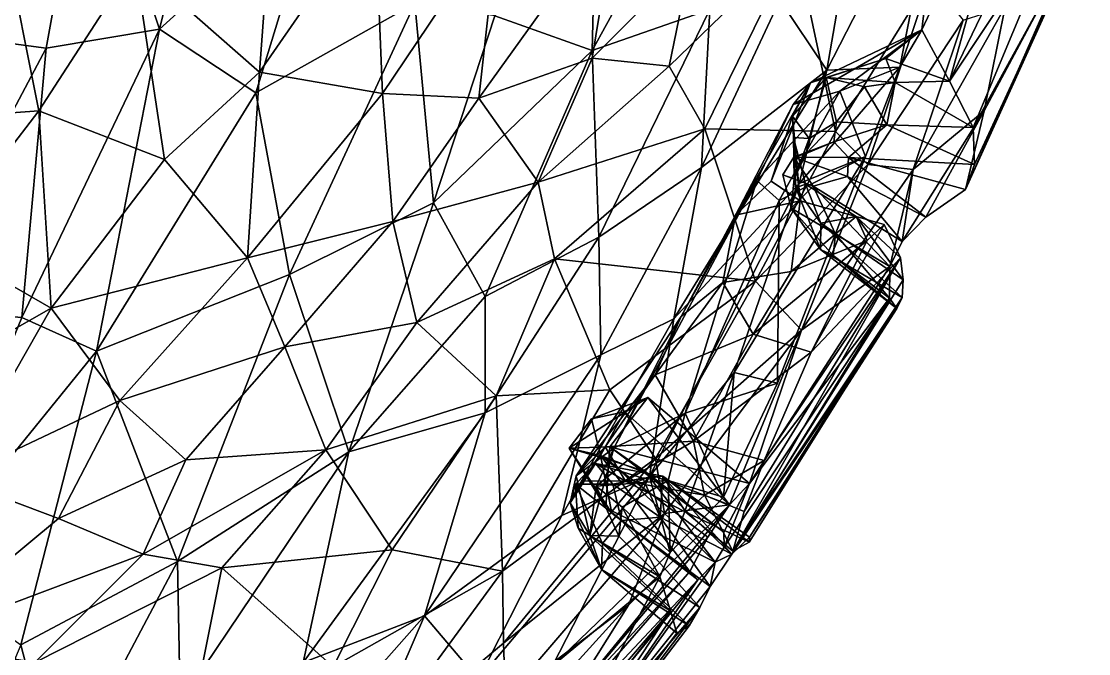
# Model space of a CAD drawing. Header units: metres. Extents: x -887 to 648, y -818 to 707.
# Drawn here: x 364.6 to 607.3, y -537.9 to -394.1 of the extents above; entities that cross this region are included whole.
import ezdxf

# ---------------------------------------------------------------- set-up
doc = ezdxf.new("R2010")
doc.units = ezdxf.units.M

msp = doc.modelspace()

# ---------------------------------------------------------------- linework, layer by layer
at = {"layer": '10k-small'}
for points in [[(396.02, -395.83, 634.23), (409.54, -341.5, 641.15), (379.78, -347.55, 659.56)], [(396.02, -395.83, 634.23), (432.45, -362.87, 616.54), (409.54, -341.5, 641.15)], [(592.78, -346.45, 326.08), (575.71, -407.7, 296.31), (606.5, -343.78, 248.35)], [(575.71, -407.7, 296.31), (602.01, -368.02, 211.01), (606.5, -343.78, 248.35)], [(569.39, -396, 356.5), (575.71, -407.7, 296.31), (592.78, -346.45, 326.08)], [(574.52, -353.05, 391.39), (569.39, -396, 356.5), (592.78, -346.45, 326.08)], [(326.22, -394.35, 678.06), (379.78, -347.55, 659.56), (339.99, -351.96, 680.11)], [(370.25, -400.19, 650.82), (379.78, -347.55, 659.56), (326.22, -394.35, 678.06)], [(370.25, -400.19, 650.82), (396.02, -395.83, 634.23), (379.78, -347.55, 659.56)], [(472.3, -392.78, 562.59), (494.41, -400.73, 529.92), (495.66, -351.17, 553.61)], [(495.66, -351.17, 553.61), (494.41, -400.73, 529.92), (520.5, -353.34, 517.48)], [(494.41, -400.73, 529.92), (521.22, -391.4, 493.17), (520.5, -353.34, 517.48)], [(553.33, -373, 437.17), (547.83, -405.17, 420.98), (574.52, -353.05, 391.39)], [(547.83, -405.17, 420.98), (564.41, -404.5, 361.03), (574.52, -353.05, 391.39)], [(574.52, -353.05, 391.39), (564.41, -404.5, 361.03), (569.39, -396, 356.5)], [(417.94, -410.29, 610.17), (432.45, -362.87, 616.54), (396.02, -395.83, 634.23)], [(417.94, -410.29, 610.17), (454.09, -389.98, 584.81), (432.45, -362.87, 616.54)], [(418.78, -405.65, -498.86), (390.43, -380.68, -547.09), (421.69, -365.2, -522.76)], [(445.03, -367.69, -491.79), (418.78, -405.65, -498.86), (421.69, -365.2, -522.76)], [(446.76, -410.48, -456.14), (418.78, -405.65, -498.86), (445.03, -367.69, -491.79)], [(473.16, -371.18, -447.96), (446.76, -410.48, -456.14), (445.03, -367.69, -491.79)], [(494.44, -402.46, -380.34), (468.67, -411.52, -419.51), (500.11, -367.72, -404.97)], [(500.11, -367.72, -404.97), (468.67, -411.52, -419.51), (473.16, -371.18, -447.96)], [(516.96, -379.85, -357.46), (494.44, -402.46, -380.34), (500.11, -367.72, -404.97)], [(575.71, -407.7, 296.31), (581.07, -418.18, 218.89), (602.01, -368.02, 211.01)], [(581.07, -418.18, 218.89), (607.34, -370.47, 102.17), (602.01, -368.02, 211.01)], [(468.67, -411.52, -419.51), (446.76, -410.48, -456.14), (473.16, -371.18, -447.96)], [(607.34, -370.47, 102.17), (579.34, -432.3, 76.73), (604.04, -376.16, 29.3)], [(581.38, -426.6, 141.19), (579.34, -432.3, 76.73), (607.34, -370.47, 102.17)], [(581.07, -418.18, 218.89), (581.38, -426.6, 141.19), (607.34, -370.47, 102.17)], [(537.13, -389.24, 462.58), (547.83, -405.17, 420.98), (553.33, -373, 437.17)], [(334.38, -416.93, -569.74), (360.89, -375.95, -575.89), (368.55, -414.39, -544.61)], [(368.55, -414.39, -544.61), (360.89, -375.95, -575.89), (390.43, -380.68, -547.09)], [(579.34, -432.3, 76.73), (583.61, -414.45, -7.29), (604.04, -376.16, 29.3)], [(604.04, -376.16, 29.3), (583.61, -414.45, -7.29), (588.34, -390.73, -97.21)], [(520.06, -418.5, -295.17), (511.96, -404.28, -338.05), (540.69, -376.39, -302.35)], [(540.69, -376.39, -302.35), (511.96, -404.28, -338.05), (516.96, -379.85, -357.46)], [(549.74, -419.11, -208.44), (520.06, -418.5, -295.17), (540.69, -376.39, -302.35)], [(571.27, -384.34, -199.22), (549.74, -419.11, -208.44), (540.69, -376.39, -302.35)], [(397.15, -425.48, -507.04), (368.55, -414.39, -544.61), (390.43, -380.68, -547.09)], [(418.78, -405.65, -498.86), (397.15, -425.48, -507.04), (390.43, -380.68, -547.09)], [(511.96, -404.28, -338.05), (494.44, -402.46, -380.34), (516.96, -379.85, -357.46)], [(557.13, -426.63, -167.44), (549.74, -419.11, -208.44), (571.27, -384.34, -199.22)], [(578.82, -393.79, -151.25), (557.13, -426.63, -167.44), (571.27, -384.34, -199.22)], [(425.59, -451.63, 582.5), (454.09, -389.98, 584.81), (417.94, -410.29, 610.17)], [(454.09, -389.98, 584.81), (425.59, -451.63, 582.5), (458.34, -435.36, 555.79)], [(454.09, -389.98, 584.81), (458.34, -435.36, 555.79), (472.3, -392.78, 562.59)], [(519.33, -427.3, 467.31), (547.83, -405.17, 420.98), (537.13, -389.24, 462.58)], [(521.22, -391.4, 493.17), (519.33, -427.3, 467.31), (537.13, -389.24, 462.58)], [(583.61, -414.45, -7.29), (567.41, -427.74, -112.11), (588.34, -390.73, -97.21)], [(588.34, -390.73, -97.21), (567.41, -427.74, -112.11), (578.82, -393.79, -151.25)], [(472.3, -392.78, 562.59), (458.34, -435.36, 555.79), (494.41, -400.73, 529.92)], [(494.41, -400.73, 529.92), (495.98, -443.14, 497.46), (521.22, -391.4, 493.17)], [(495.98, -443.14, 497.46), (519.33, -427.3, 467.31), (521.22, -391.4, 493.17)], [(338.86, -459.27, 647.8), (370.25, -400.19, 650.82), (326.22, -394.35, 678.06)], [(567.41, -427.74, -112.11), (557.13, -426.63, -167.44), (578.82, -393.79, -151.25)], [(364.74, -461.46, 629.84), (396.02, -395.83, 634.23), (370.25, -400.19, 650.82)], [(381.68, -469.12, 613.38), (396.02, -395.83, 634.23), (364.74, -461.46, 629.84)], [(381.68, -469.12, 613.38), (417.94, -410.29, 610.17), (396.02, -395.83, 634.23)], [(569.39, -396, 356.5), (550.76, -409.94, 344.24), (540.12, -413.01, 326.27)], [(569.39, -396, 356.5), (540.12, -413.01, 326.27), (544.07, -408.03, 313.81)], [(569.39, -396, 356.5), (544.07, -408.03, 313.81), (561.24, -402.55, 309.81)], [(564.41, -404.5, 361.03), (550.76, -409.94, 344.24), (569.39, -396, 356.5)], [(575.71, -407.7, 296.31), (569.39, -396, 356.5), (561.24, -402.55, 309.81)], [(364.74, -461.46, 629.84), (370.25, -400.19, 650.82), (338.86, -459.27, 647.8)], [(458.34, -435.36, 555.79), (470.12, -456.64, 526.32), (494.41, -400.73, 529.92)], [(482.14, -430.67, -369.45), (468.67, -411.52, -419.51), (494.44, -402.46, -380.34)], [(494.41, -400.73, 529.92), (470.12, -456.64, 526.32), (495.98, -443.14, 497.46)], [(511.96, -404.28, -338.05), (482.14, -430.67, -369.45), (494.44, -402.46, -380.34)], [(561.24, -402.55, 309.81), (544.07, -408.03, 313.81), (547.68, -406.85, 282.07)], [(563.32, -408, 252.21), (561.24, -402.55, 309.81), (547.68, -406.85, 282.07)], [(575.71, -407.7, 296.31), (561.24, -402.55, 309.81), (563.32, -408, 252.21)], [(520.06, -418.5, -295.17), (482.14, -430.67, -369.45), (511.96, -404.28, -338.05)], [(519.33, -427.3, 467.31), (513, -461.72, 443.44), (547.83, -405.17, 420.98)], [(513, -461.72, 443.44), (541.52, -430.98, 403.61), (547.83, -405.17, 420.98)], [(541.52, -430.98, 403.61), (556.6, -424.8, 353.69), (564.41, -404.5, 361.03)], [(547.83, -405.17, 420.98), (541.52, -430.98, 403.61), (564.41, -404.5, 361.03)], [(564.41, -404.5, 361.03), (556.6, -424.8, 353.69), (550.76, -409.94, 344.24)], [(416.02, -447.89, -460.28), (397.15, -425.48, -507.04), (418.78, -405.65, -498.86)], [(446.76, -410.48, -456.14), (416.02, -447.89, -460.28), (418.78, -405.65, -498.86)], [(540.02, -415.67, 299.26), (543.78, -420.71, 166.68), (547.68, -406.85, 282.07)], [(544.07, -408.03, 313.81), (540.02, -415.67, 299.26), (547.68, -406.85, 282.07)], [(550.02, -416.94, 153.28), (547.68, -406.85, 282.07), (543.78, -420.71, 166.68)], [(556.38, -408.99, 226.74), (547.68, -406.85, 282.07), (550.02, -416.94, 153.28)], [(563.32, -408, 252.21), (547.68, -406.85, 282.07), (556.38, -408.99, 226.74)], [(581.07, -418.18, 218.89), (575.71, -407.7, 296.31), (563.32, -408, 252.21)], [(540.12, -413.01, 326.27), (527.05, -438.15, 319.33), (544.07, -408.03, 313.81)], [(527.05, -438.15, 319.33), (535.16, -430.45, 315.07), (544.07, -408.03, 313.81)], [(550.76, -409.94, 344.24), (531.87, -430.29, 330.39), (540.12, -413.01, 326.27)], [(550.76, -409.94, 344.24), (536.99, -434.83, 337.06), (531.87, -430.29, 330.39)], [(535.16, -430.45, 315.07), (540.02, -415.67, 299.26), (544.07, -408.03, 313.81)], [(536.99, -434.83, 337.06), (550.76, -409.94, 344.24), (556.6, -424.8, 353.69)], [(561.45, -417.57, 139.79), (556.38, -408.99, 226.74), (550.02, -416.94, 153.28)], [(563.32, -408, 252.21), (556.38, -408.99, 226.74), (561.45, -417.57, 139.79)], [(581.07, -418.18, 218.89), (563.32, -408, 252.21), (561.45, -417.57, 139.79)], [(381.68, -469.12, 613.38), (425.59, -451.63, 582.5), (417.94, -410.29, 610.17)], [(449.06, -439.56, -419.4), (416.02, -447.89, -460.28), (446.76, -410.48, -456.14)], [(449.06, -439.56, -419.4), (446.76, -410.48, -456.14), (468.67, -411.52, -419.51)], [(482.14, -430.67, -369.45), (449.06, -439.56, -419.4), (468.67, -411.52, -419.51)], [(345.54, -444.46, -539.61), (334.38, -416.93, -569.74), (368.55, -414.39, -544.61)], [(371.35, -459.3, -502), (345.54, -444.46, -539.61), (368.55, -414.39, -544.61)], [(371.35, -459.3, -502), (368.55, -414.39, -544.61), (397.15, -425.48, -507.04)], [(531.87, -430.29, 330.39), (527.05, -438.15, 319.33), (540.12, -413.01, 326.27)], [(583.61, -414.45, -7.29), (564.96, -444.16, -36.8), (567.41, -427.74, -112.11)], [(583.61, -414.45, -7.29), (570.35, -438.58, -19.68), (564.96, -444.16, -36.8)], [(579.34, -432.3, 76.73), (570.35, -438.58, -19.68), (583.61, -414.45, -7.29)], [(535.16, -430.45, 315.07), (541.71, -434.87, 306.84), (540.02, -415.67, 299.26)], [(540.02, -415.67, 299.26), (540.18, -420.52, 258.5), (543.78, -420.71, 166.68)], [(541.71, -434.87, 306.84), (540.18, -420.52, 258.5), (540.02, -415.67, 299.26)], [(550.02, -416.94, 153.28), (543.12, -424.14, 92.57), (549.38, -421.47, 77.06)], [(550.02, -416.94, 153.28), (543.78, -420.71, 166.68), (543.12, -424.14, 92.57)], [(561.45, -417.57, 139.79), (550.02, -416.94, 153.28), (549.38, -421.47, 77.06)], [(520.06, -418.5, -295.17), (485.84, -448.08, -331.67), (482.14, -430.67, -369.45)], [(531.6, -453.19, -197.72), (485.84, -448.08, -331.67), (520.06, -418.5, -295.17)], [(531.6, -453.19, -197.72), (520.06, -418.5, -295.17), (549.74, -419.11, -208.44)], [(557.13, -426.63, -167.44), (531.6, -453.19, -197.72), (549.74, -419.11, -208.44)], [(561.45, -417.57, 139.79), (549.38, -421.47, 77.06), (552.69, -425.01, 8.27)], [(581.38, -426.6, 141.19), (561.45, -417.57, 139.79), (552.69, -425.01, 8.27)], [(581.38, -426.6, 141.19), (581.07, -418.18, 218.89), (561.45, -417.57, 139.79)], [(540.18, -420.52, 258.5), (540.74, -431.92, 216.78), (540.35, -429.9, 108.17)], [(541.71, -434.87, 306.84), (542.91, -431.1, 279.47), (540.18, -420.52, 258.5)], [(540.18, -420.52, 258.5), (540.35, -429.9, 108.17), (543.78, -420.71, 166.68)], [(542.91, -431.1, 279.47), (540.74, -431.92, 216.78), (540.18, -420.52, 258.5)], [(552.69, -425.01, 8.27), (549.38, -421.47, 77.06), (540.3, -424.94, 20.62)], [(549.38, -421.47, 77.06), (543.12, -424.14, 92.57), (540.3, -424.94, 20.62)], [(543.78, -420.71, 166.68), (540.35, -429.9, 108.17), (543.12, -424.14, 92.57)], [(526.71, -473.97, 378.08), (536.59, -476.38, 325.39), (556.6, -424.8, 353.69)], [(541.52, -430.98, 403.61), (526.71, -473.97, 378.08), (556.6, -424.8, 353.69)], [(536.59, -476.38, 325.39), (536.99, -434.83, 337.06), (556.6, -424.8, 353.69)], [(540.35, -429.9, 108.17), (540.3, -424.94, 20.62), (543.12, -424.14, 92.57)], [(416.02, -447.89, -460.28), (371.35, -459.3, -502), (397.15, -425.48, -507.04)], [(542.04, -464.3, -123.4), (531.6, -453.19, -197.72), (557.13, -426.63, -167.44)], [(540.3, -424.94, 20.62), (537.82, -428.98, 16.34), (544.66, -431.53, -28.02)], [(540.35, -429.9, 108.17), (537.82, -428.98, 16.34), (540.3, -424.94, 20.62)], [(552.53, -429.39, -24.47), (540.3, -424.94, 20.62), (544.66, -431.53, -28.02)], [(552.69, -425.01, 8.27), (540.3, -424.94, 20.62), (552.53, -429.39, -24.47)], [(567.41, -427.74, -112.11), (542.04, -464.3, -123.4), (557.13, -426.63, -167.44)], [(570.35, -438.58, -19.68), (552.69, -425.01, 8.27), (552.53, -429.39, -24.47)], [(579.34, -432.3, 76.73), (552.69, -425.01, 8.27), (570.35, -438.58, -19.68)], [(581.38, -426.6, 141.19), (552.69, -425.01, 8.27), (579.34, -432.3, 76.73)], [(495.98, -443.14, 497.46), (496.37, -469.92, 471.01), (519.33, -427.3, 467.31)], [(496.37, -469.92, 471.01), (513, -461.72, 443.44), (519.33, -427.3, 467.31)], [(540.35, -429.9, 108.17), (539.72, -436.59, 13.79), (537.82, -428.98, 16.34)], [(537.82, -428.98, 16.34), (539.72, -436.59, 13.79), (544.66, -431.53, -28.02)], [(562.11, -449.86, -32.63), (542.04, -464.3, -123.4), (567.41, -427.74, -112.11)], [(564.96, -444.16, -36.8), (552.53, -429.39, -24.47), (544.66, -431.53, -28.02)], [(570.35, -438.58, -19.68), (552.53, -429.39, -24.47), (564.96, -444.16, -36.8)], [(562.11, -449.86, -32.63), (567.41, -427.74, -112.11), (564.96, -444.16, -36.8)], [(482.14, -430.67, -369.45), (454.53, -462.58, -375.13), (449.06, -439.56, -419.4)], [(485.84, -448.08, -331.67), (454.53, -462.58, -375.13), (482.14, -430.67, -369.45)], [(499.39, -491.17, 298.52), (531.87, -430.29, 330.39), (515.61, -483.21, 314.24)], [(531.87, -430.29, 330.39), (499.39, -491.17, 298.52), (514.69, -461.19, 310.5)], [(513, -461.72, 443.44), (507.47, -497.59, 403.73), (541.52, -430.98, 403.61)], [(507.47, -497.59, 403.73), (526.71, -473.97, 378.08), (541.52, -430.98, 403.61)], [(531.87, -430.29, 330.39), (514.69, -461.19, 310.5), (527.05, -438.15, 319.33)], [(536.99, -434.83, 337.06), (515.61, -483.21, 314.24), (531.87, -430.29, 330.39)], [(527.05, -438.15, 319.33), (541.71, -434.87, 306.84), (535.16, -430.45, 315.07)], [(540.74, -431.92, 216.78), (539.72, -436.59, 13.79), (540.35, -429.9, 108.17)], [(539.72, -436.59, 13.79), (549.79, -442.47, -24.05), (544.66, -431.53, -28.02)], [(540.74, -431.92, 216.78), (546.33, -445.96, 123.29), (539.72, -436.59, 13.79)], [(542.91, -431.1, 279.47), (546.4, -439.94, 220.28), (540.74, -431.92, 216.78)], [(546.4, -439.94, 220.28), (546.33, -445.96, 123.29), (540.74, -431.92, 216.78)], [(554.5, -438.47, 295), (542.91, -431.1, 279.47), (541.71, -434.87, 306.84)], [(554.5, -438.47, 295), (546.4, -439.94, 220.28), (542.91, -431.1, 279.47)], [(549.79, -442.47, -24.05), (562.11, -449.86, -32.63), (544.66, -431.53, -28.02)], [(562.11, -449.86, -32.63), (564.96, -444.16, -36.8), (544.66, -431.53, -28.02)], [(425.59, -451.63, 582.5), (439.06, -491.97, 540.99), (458.34, -435.36, 555.79)], [(458.34, -435.36, 555.79), (439.06, -491.97, 540.99), (470.12, -456.64, 526.32)], [(515.61, -483.21, 314.24), (536.99, -434.83, 337.06), (536.59, -476.38, 325.39)], [(527.05, -438.15, 319.33), (524.13, -453.5, 307.81), (541.71, -434.87, 306.84)], [(524.13, -453.5, 307.81), (539.68, -450.98, 306.39), (541.71, -434.87, 306.84)], [(539.68, -450.98, 306.39), (554.5, -438.47, 295), (541.71, -434.87, 306.84)], [(546.33, -445.96, 123.29), (549.24, -447.29, 30.62), (539.72, -436.59, 13.79)], [(549.79, -442.47, -24.05), (539.72, -436.59, 13.79), (549.24, -447.29, 30.62)], [(527.05, -438.15, 319.33), (514.69, -461.19, 310.5), (524.13, -453.5, 307.81)], [(556.99, -443.93, 309.36), (554.5, -438.47, 295), (539.68, -450.98, 306.39)], [(565.16, -452.89, 195.97), (546.4, -439.94, 220.28), (554.5, -438.47, 295)], [(564.56, -447.84, 236.92), (554.5, -438.47, 295), (560.8, -440.28, 295.78)], [(560.8, -440.28, 295.78), (554.5, -438.47, 295), (556.99, -443.93, 309.36)], [(565.16, -452.89, 195.97), (554.5, -438.47, 295), (564.56, -447.84, 236.92)], [(449.06, -439.56, -419.4), (424.52, -468.13, -419.74), (416.02, -447.89, -460.28)], [(454.53, -462.58, -375.13), (424.52, -468.13, -419.74), (449.06, -439.56, -419.4)], [(544.21, -469.28, 304.45), (564.56, -447.84, 236.92), (560.8, -440.28, 295.78)], [(556.99, -443.93, 309.36), (544.21, -469.28, 304.45), (560.8, -440.28, 295.78)], [(564.91, -456.86, 144), (546.33, -445.96, 123.29), (546.4, -439.94, 220.28)], [(565.16, -452.89, 195.97), (564.91, -456.86, 144), (546.4, -439.94, 220.28)], [(470.1, -483.13, 504.92), (496.37, -469.92, 471.01), (495.98, -443.14, 497.46)], [(470.12, -456.64, 526.32), (470.1, -483.13, 504.92), (495.98, -443.14, 497.46)], [(544.21, -469.28, 304.45), (556.99, -443.93, 309.36), (531.05, -465.22, 299.97)], [(531.05, -465.22, 299.97), (556.99, -443.93, 309.36), (539.68, -450.98, 306.39)], [(562.06, -457.06, 22.05), (549.79, -442.47, -24.05), (549.24, -447.29, 30.62)], [(562.11, -449.86, -32.63), (549.79, -442.47, -24.05), (562.06, -457.06, 22.05)], [(371.35, -459.3, -502), (322.58, -487.03, -516.85), (345.54, -444.46, -539.61)], [(563.71, -459.39, 81.03), (549.24, -447.29, 30.62), (546.33, -445.96, 123.29)], [(564.91, -456.86, 144), (563.71, -459.39, 81.03), (546.33, -445.96, 123.29)], [(386.97, -480.28, -457.52), (371.35, -459.3, -502), (416.02, -447.89, -460.28)], [(424.52, -468.13, -419.74), (386.97, -480.28, -457.52), (416.02, -447.89, -460.28)], [(472.61, -479.23, -300.08), (454.53, -462.58, -375.13), (485.84, -448.08, -331.67)], [(498.46, -477.88, -235.17), (472.61, -479.23, -300.08), (485.84, -448.08, -331.67)], [(531.6, -453.19, -197.72), (498.46, -477.88, -235.17), (485.84, -448.08, -331.67)], [(529.02, -505.58, 261.43), (526.42, -514.61, 228.65), (564.56, -447.84, 236.92)], [(564.56, -447.84, 236.92), (526.42, -514.61, 228.65), (565.16, -452.89, 195.97)], [(533.56, -493.93, 281.84), (529.02, -505.58, 261.43), (564.56, -447.84, 236.92)], [(544.21, -469.28, 304.45), (533.56, -493.93, 281.84), (564.56, -447.84, 236.92)], [(563.71, -459.39, 81.03), (562.06, -457.06, 22.05), (549.24, -447.29, 30.62)], [(531.05, -465.22, 299.97), (539.68, -450.98, 306.39), (524.13, -453.5, 307.81)], [(530.24, -499.2, -8.88), (542.04, -464.3, -123.4), (562.11, -449.86, -32.63)], [(562.06, -457.06, 22.05), (530.24, -499.2, -8.88), (562.11, -449.86, -32.63)], [(400.11, -516.9, 567.43), (425.59, -451.63, 582.5), (381.68, -469.12, 613.38)], [(425.59, -451.63, 582.5), (400.11, -516.9, 567.43), (439.06, -491.97, 540.99)], [(508.84, -493.46, -165.51), (498.46, -477.88, -235.17), (531.6, -453.19, -197.72)], [(508.77, -474.49, 292.53), (531.05, -465.22, 299.97), (524.13, -453.5, 307.81)], [(524.13, -453.5, 307.81), (514.69, -461.19, 310.5), (508.77, -474.49, 292.53)], [(542.04, -464.3, -123.4), (508.84, -493.46, -165.51), (531.6, -453.19, -197.72)], [(526.42, -514.61, 228.65), (564.91, -456.86, 144), (565.16, -452.89, 195.97)], [(439.06, -491.97, 540.99), (470.1, -483.13, 504.92), (470.12, -456.64, 526.32)], [(526.17, -515.24, 85.09), (524.45, -513.67, 43.34), (562.06, -457.06, 22.05)], [(524.45, -513.67, 43.34), (530.24, -499.2, -8.88), (562.06, -457.06, 22.05)], [(526.17, -515.24, 85.09), (562.06, -457.06, 22.05), (563.71, -459.39, 81.03)], [(526.42, -514.61, 228.65), (530.1, -512.55, 156.64), (564.91, -456.86, 144)], [(530.1, -512.55, 156.64), (530.21, -511.36, 109.12), (564.91, -456.86, 144)], [(564.91, -456.86, 144), (530.21, -511.36, 109.12), (563.71, -459.39, 81.03)], [(371.35, -459.3, -502), (349.16, -498.2, -477.96), (322.58, -487.03, -516.85)], [(341.09, -519.1, 616.12), (364.74, -461.46, 629.84), (338.86, -459.27, 647.8)], [(386.97, -480.28, -457.52), (349.16, -498.2, -477.96), (371.35, -459.3, -502)], [(514.69, -461.19, 310.5), (499.39, -491.17, 298.52), (490.78, -497.42, 273.54)], [(514.69, -461.19, 310.5), (490.78, -497.42, 273.54), (508.77, -474.49, 292.53)], [(530.21, -511.36, 109.12), (526.17, -515.24, 85.09), (563.71, -459.39, 81.03)], [(341.09, -519.1, 616.12), (381.68, -469.12, 613.38), (364.74, -461.46, 629.84)], [(433.87, -491.5, -361.88), (424.52, -468.13, -419.74), (454.53, -462.58, -375.13)], [(472.61, -479.23, -300.08), (433.87, -491.5, -361.88), (454.53, -462.58, -375.13)], [(487.53, -506.46, 445.02), (507.47, -497.59, 403.73), (513, -461.72, 443.44)], [(496.37, -469.92, 471.01), (487.53, -506.46, 445.02), (513, -461.72, 443.44)], [(517.47, -489.59, 277.89), (531.05, -465.22, 299.97), (508.77, -474.49, 292.53)], [(510.84, -505.98, -111.98), (508.84, -493.46, -165.51), (542.04, -464.3, -123.4)], [(525.64, -504, -16.2), (510.84, -505.98, -111.98), (542.04, -464.3, -123.4)], [(517.47, -489.59, 277.89), (544.21, -469.28, 304.45), (531.05, -465.22, 299.97)], [(530.24, -499.2, -8.88), (525.64, -504, -16.2), (542.04, -464.3, -123.4)], [(424.52, -468.13, -419.74), (402, -493.77, -413.3), (386.97, -480.28, -457.52)], [(433.87, -491.5, -361.88), (402, -493.77, -413.3), (424.52, -468.13, -419.74)], [(364.46, -535.89, 588.02), (381.68, -469.12, 613.38), (341.09, -519.1, 616.12)], [(364.46, -535.89, 588.02), (400.11, -516.9, 567.43), (381.68, -469.12, 613.38)], [(470.1, -483.13, 504.92), (456.31, -529.28, 480.3), (496.37, -469.92, 471.01)], [(456.31, -529.28, 480.3), (487.53, -506.46, 445.02), (496.37, -469.92, 471.01)], [(533.56, -493.93, 281.84), (544.21, -469.28, 304.45), (517.47, -489.59, 277.89)], [(508.77, -474.49, 292.53), (490.78, -497.42, 273.54), (497.35, -490.85, 273.29)], [(517.47, -489.59, 277.89), (508.77, -474.49, 292.53), (497.35, -490.85, 273.29)], [(507.47, -497.59, 403.73), (512.15, -514.9, 342.27), (526.71, -473.97, 378.08)], [(526.71, -473.97, 378.08), (512.15, -514.9, 342.27), (524.28, -502.33, 318.31)], [(526.71, -473.97, 378.08), (524.28, -502.33, 318.31), (536.59, -476.38, 325.39)], [(474.06, -519.14, -197.48), (472.61, -479.23, -300.08), (498.46, -477.88, -235.17)], [(508.84, -493.46, -165.51), (474.06, -519.14, -197.48), (498.46, -477.88, -235.17)], [(524.28, -502.33, 318.31), (515.61, -483.21, 314.24), (536.59, -476.38, 325.39)], [(386.97, -480.28, -457.52), (373.09, -507.16, -433.1), (349.16, -498.2, -477.96)], [(402, -493.77, -413.3), (373.09, -507.16, -433.1), (386.97, -480.28, -457.52)], [(472.61, -479.23, -300.08), (448.95, -514.29, -272.28), (433.87, -491.5, -361.88)], [(474.06, -519.14, -197.48), (448.95, -514.29, -272.28), (472.61, -479.23, -300.08)], [(507.07, -479.6, -13.08), (498.43, -490.86, 16.55), (489.19, -491.18, 20.03)], [(507.07, -479.6, -13.08), (489.19, -491.18, 20.03), (494.28, -484.5, -2.07)], [(507.07, -479.6, -13.08), (494.28, -484.5, -2.07), (501.78, -482.89, -15.54)], [(530.24, -499.2, -8.88), (498.43, -490.86, 16.55), (507.07, -479.6, -13.08)], [(525.64, -504, -16.2), (507.07, -479.6, -13.08), (501.78, -482.89, -15.54)], [(525.64, -504, -16.2), (530.24, -499.2, -8.88), (507.07, -479.6, -13.08)], [(494.28, -484.5, -2.07), (496.34, -492.81, -10.97), (501.78, -482.89, -15.54)], [(525.64, -504, -16.2), (501.78, -482.89, -15.54), (496.34, -492.81, -10.97)], [(439.06, -491.97, 540.99), (428.68, -539.89, 512.62), (470.1, -483.13, 504.92)], [(428.68, -539.89, 512.62), (456.31, -529.28, 480.3), (470.1, -483.13, 504.92)], [(489.19, -491.18, 20.03), (496.34, -492.81, -10.97), (494.28, -484.5, -2.07)], [(515.61, -483.21, 314.24), (495.33, -499.78, 303.22), (499.39, -491.17, 298.52)], [(511.73, -498.53, 319.77), (495.33, -499.78, 303.22), (515.61, -483.21, 314.24)], [(524.28, -502.33, 318.31), (511.73, -498.53, 319.77), (515.61, -483.21, 314.24)], [(517.47, -489.59, 277.89), (497.35, -490.85, 273.29), (501.98, -498.65, 253.56)], [(519.94, -501.87, 257.93), (517.47, -489.59, 277.89), (501.98, -498.65, 253.56)], [(533.56, -493.93, 281.84), (517.47, -489.59, 277.89), (519.94, -501.87, 257.93)], [(433.87, -491.5, -361.88), (410.19, -518.4, -346.61), (392.33, -515.27, -387.17)], [(433.87, -491.5, -361.88), (392.33, -515.27, -387.17), (402, -493.77, -413.3)], [(400.11, -516.9, 567.43), (400.71, -548.98, 540.77), (439.06, -491.97, 540.99)], [(439.06, -491.97, 540.99), (400.71, -548.98, 540.77), (428.68, -539.89, 512.62)], [(448.95, -514.29, -272.28), (410.19, -518.4, -346.61), (433.87, -491.5, -361.88)], [(498.43, -490.86, 16.55), (498.21, -493.83, 48.43), (489.19, -491.18, 20.03)], [(489.19, -491.18, 20.03), (498.87, -505.95, 15.26), (496.34, -492.81, -10.97)], [(498.21, -493.83, 48.43), (497.55, -504.71, 36.65), (489.19, -491.18, 20.03)], [(497.55, -504.71, 36.65), (498.87, -505.95, 15.26), (489.19, -491.18, 20.03)], [(497.35, -490.85, 273.29), (489.39, -503.6, 249.53), (492.29, -498.55, 248.66)], [(490.78, -497.42, 273.54), (489.39, -503.6, 249.53), (497.35, -490.85, 273.29)], [(499.39, -491.17, 298.52), (493.9, -511.01, 272.66), (490.78, -497.42, 273.54)], [(501.98, -498.65, 253.56), (497.35, -490.85, 273.29), (492.29, -498.55, 248.66)], [(495.33, -499.78, 303.22), (493.9, -511.01, 272.66), (499.39, -491.17, 298.52)], [(506.37, -496.39, 43.88), (498.21, -493.83, 48.43), (498.43, -490.86, 16.55)], [(530.24, -499.2, -8.88), (524.4, -510.26, 16.72), (498.43, -490.86, 16.55)], [(524.4, -510.26, 16.72), (506.37, -496.39, 43.88), (498.43, -490.86, 16.55)], [(402, -493.77, -413.3), (392.33, -515.27, -387.17), (373.09, -507.16, -433.1)], [(474.24, -535.51, -146.22), (474.06, -519.14, -197.48), (508.84, -493.46, -165.51)], [(510.84, -505.98, -111.98), (474.24, -535.51, -146.22), (508.84, -493.46, -165.51)], [(489.39, -503.6, 249.53), (495.21, -494.65, 129.28), (492.29, -498.55, 248.66)], [(495.21, -494.65, 129.28), (489.39, -503.6, 249.53), (490.65, -499.37, 135.38)], [(490.65, -499.37, 135.38), (499.09, -499.34, 97.77), (495.21, -494.65, 129.28)], [(501.98, -498.65, 253.56), (492.29, -498.55, 248.66), (495.21, -494.65, 129.28)], [(510.5, -497.53, 97.89), (501.98, -498.65, 253.56), (495.21, -494.65, 129.28)], [(510.5, -497.53, 97.89), (495.21, -494.65, 129.28), (505.97, -497.94, 89.96)], [(505.97, -497.94, 89.96), (495.21, -494.65, 129.28), (499.09, -499.34, 97.77)], [(520.71, -511.38, -8.23), (496.34, -492.81, -10.97), (516.62, -519.17, 11.29)], [(516.62, -519.17, 11.29), (496.34, -492.81, -10.97), (498.87, -505.95, 15.26)], [(520.71, -511.38, -8.23), (525.64, -504, -16.2), (496.34, -492.81, -10.97)], [(522.42, -517.07, 54.06), (497.55, -504.71, 36.65), (498.21, -493.83, 48.43)], [(522.42, -517.07, 54.06), (498.21, -493.83, 48.43), (506.37, -496.39, 43.88)], [(533.56, -493.93, 281.84), (519.94, -501.87, 257.93), (529.02, -505.58, 261.43)], [(487.53, -506.46, 445.02), (468.59, -543.73, 432.62), (507.47, -497.59, 403.73)], [(468.59, -543.73, 432.62), (485.41, -540.66, 386.25), (507.47, -497.59, 403.73)], [(507.47, -497.59, 403.73), (485.41, -540.66, 386.25), (512.15, -514.9, 342.27)], [(490.78, -497.42, 273.54), (493.9, -511.01, 272.66), (489.39, -503.6, 249.53)], [(515.74, -505.73, 233.1), (501.98, -498.65, 253.56), (510.5, -497.53, 97.89)], [(510.5, -497.53, 97.89), (505.97, -497.94, 89.96), (509.91, -506.85, 88.21)], [(524.45, -513.67, 43.34), (506.37, -496.39, 43.88), (524.4, -510.26, 16.72)], [(524.45, -513.67, 43.34), (522.42, -517.07, 54.06), (506.37, -496.39, 43.88)], [(526.17, -515.24, 85.09), (510.5, -497.53, 97.89), (509.91, -506.85, 88.21)], [(530.1, -512.55, 156.64), (515.74, -505.73, 233.1), (510.5, -497.53, 97.89)], [(530.21, -511.36, 109.12), (510.5, -497.53, 97.89), (526.17, -515.24, 85.09)], [(530.21, -511.36, 109.12), (530.1, -512.55, 156.64), (510.5, -497.53, 97.89)], [(373.09, -507.16, -433.1), (339.22, -535.18, -427.6), (349.16, -498.2, -477.96)], [(489.39, -503.6, 249.53), (491.21, -509.38, 219.45), (490.65, -499.37, 135.38)], [(490.65, -499.37, 135.38), (501.12, -507.63, 101.88), (499.09, -499.34, 97.77)], [(491.21, -509.38, 219.45), (496.81, -512.84, 142.86), (490.65, -499.37, 135.38)], [(496.81, -512.84, 142.86), (501.12, -507.63, 101.88), (490.65, -499.37, 135.38)], [(500.46, -511.14, 320.71), (493.9, -511.01, 272.66), (495.33, -499.78, 303.22)], [(511.73, -498.53, 319.77), (501.26, -504.6, 324.78), (495.33, -499.78, 303.22)], [(501.26, -504.6, 324.78), (500.46, -511.14, 320.71), (495.33, -499.78, 303.22)], [(499.09, -499.34, 97.77), (509.91, -506.85, 88.21), (505.97, -497.94, 89.96)], [(501.12, -507.63, 101.88), (509.91, -506.85, 88.21), (499.09, -499.34, 97.77)], [(512.15, -514.9, 342.27), (501.26, -504.6, 324.78), (511.73, -498.53, 319.77)], [(519.94, -501.87, 257.93), (501.98, -498.65, 253.56), (515.74, -505.73, 233.1)], [(524.28, -502.33, 318.31), (512.15, -514.9, 342.27), (511.73, -498.53, 319.77)], [(524.45, -513.67, 43.34), (524.4, -510.26, 16.72), (530.24, -499.2, -8.88)], [(526.42, -514.61, 228.65), (519.94, -501.87, 257.93), (515.74, -505.73, 233.1)], [(529.02, -505.58, 261.43), (519.94, -501.87, 257.93), (526.42, -514.61, 228.65)], [(488.1, -550.03, -3.28), (525.64, -504, -16.2), (520.71, -511.38, -8.23)], [(488.1, -550.03, -3.28), (502.67, -526.82, -40.95), (525.64, -504, -16.2)], [(493.9, -511.01, 272.66), (496.54, -518.78, 234.27), (489.39, -503.6, 249.53)], [(489.39, -503.6, 249.53), (496.54, -518.78, 234.27), (491.21, -509.38, 219.45)], [(522.42, -517.07, 54.06), (518.44, -521.11, 42.6), (497.55, -504.71, 36.65)], [(518.44, -521.11, 42.6), (498.87, -505.95, 15.26), (497.55, -504.71, 36.65)], [(509.79, -520.43, 336.67), (500.46, -511.14, 320.71), (501.26, -504.6, 324.78)], [(512.15, -514.9, 342.27), (509.79, -520.43, 336.67), (501.26, -504.6, 324.78)], [(525.64, -504, -16.2), (502.67, -526.82, -40.95), (510.84, -505.98, -111.98)], [(392.33, -515.27, -387.17), (339.22, -535.18, -427.6), (373.09, -507.16, -433.1)], [(456.31, -529.28, 480.3), (468.59, -543.73, 432.62), (487.53, -506.46, 445.02)], [(474.73, -548.19, -93.15), (474.24, -535.51, -146.22), (510.84, -505.98, -111.98)], [(502.67, -526.82, -40.95), (474.73, -548.19, -93.15), (510.84, -505.98, -111.98)], [(518.44, -521.11, 42.6), (516.62, -519.17, 11.29), (498.87, -505.95, 15.26)], [(501.12, -507.63, 101.88), (521.29, -522.58, 94.44), (509.91, -506.85, 88.21)], [(521.29, -522.58, 94.44), (526.17, -515.24, 85.09), (509.91, -506.85, 88.21)], [(530.1, -512.55, 156.64), (526.42, -514.61, 228.65), (515.74, -505.73, 233.1)], [(496.54, -518.78, 234.27), (496.81, -512.84, 142.86), (491.21, -509.38, 219.45)], [(518.94, -527.41, 118.18), (501.12, -507.63, 101.88), (496.81, -512.84, 142.86)], [(521.29, -522.58, 94.44), (501.12, -507.63, 101.88), (518.94, -527.41, 118.18)], [(516.62, -519.17, 11.29), (488.1, -550.03, -3.28), (520.71, -511.38, -8.23)], [(509.79, -520.43, 336.67), (493.9, -511.01, 272.66), (500.46, -511.14, 320.71)], [(509.79, -520.43, 336.67), (512.22, -528.17, 288.93), (493.9, -511.01, 272.66)], [(512.22, -528.17, 288.93), (496.54, -518.78, 234.27), (493.9, -511.01, 272.66)], [(448.95, -514.29, -272.28), (435.5, -540.85, -233.47), (410.19, -518.4, -346.61)], [(474.06, -519.14, -197.48), (435.5, -540.85, -233.47), (448.95, -514.29, -272.28)], [(516.48, -531.54, 160.81), (496.81, -512.84, 142.86), (496.54, -518.78, 234.27)], [(518.94, -527.41, 118.18), (496.81, -512.84, 142.86), (516.48, -531.54, 160.81)], [(526.17, -515.24, 85.09), (522.42, -517.07, 54.06), (524.45, -513.67, 43.34)], [(392.33, -515.27, -387.17), (367.64, -539.88, -373.28), (339.22, -535.18, -427.6)], [(372.91, -568.42, 554.57), (400.11, -516.9, 567.43), (364.46, -535.89, 588.02)], [(410.19, -518.4, -346.61), (367.64, -539.88, -373.28), (392.33, -515.27, -387.17)], [(400.11, -516.9, 567.43), (372.91, -568.42, 554.57), (400.71, -548.98, 540.77)], [(485.41, -540.66, 386.25), (509.79, -520.43, 336.67), (512.15, -514.9, 342.27)], [(521.29, -522.58, 94.44), (522.42, -517.07, 54.06), (526.17, -515.24, 85.09)], [(410.19, -518.4, -346.61), (403.29, -552.83, -270.24), (367.64, -539.88, -373.28)], [(435.5, -540.85, -233.47), (403.29, -552.83, -270.24), (410.19, -518.4, -346.61)], [(474.06, -519.14, -197.48), (442.98, -561.68, -154.24), (435.5, -540.85, -233.47)], [(474.24, -535.51, -146.22), (442.98, -561.68, -154.24), (474.06, -519.14, -197.48)], [(518.44, -521.11, 42.6), (469.57, -573.36, 23.63), (516.62, -519.17, 11.29)], [(469.57, -573.36, 23.63), (488.1, -550.03, -3.28), (516.62, -519.17, 11.29)], [(493.66, -557.12, 98.81), (522.42, -517.07, 54.06), (521.29, -522.58, 94.44)], [(493.66, -557.12, 98.81), (518.44, -521.11, 42.6), (522.42, -517.07, 54.06)], [(516.48, -531.54, 160.81), (496.54, -518.78, 234.27), (513.65, -533.24, 228.65)], [(513.65, -533.24, 228.65), (496.54, -518.78, 234.27), (512.22, -528.17, 288.93)], [(486.17, -560.51, 52.7), (469.57, -573.36, 23.63), (518.44, -521.11, 42.6)], [(485.41, -540.66, 386.25), (494.99, -548.37, 317.18), (509.79, -520.43, 336.67)], [(493.66, -557.12, 98.81), (486.17, -560.51, 52.7), (518.44, -521.11, 42.6)], [(509.79, -520.43, 336.67), (494.99, -548.37, 317.18), (512.22, -528.17, 288.93)], [(518.94, -527.41, 118.18), (493.66, -557.12, 98.81), (521.29, -522.58, 94.44)], [(450.05, -584.84, -28.47), (474.73, -548.19, -93.15), (502.67, -526.82, -40.95)], [(488.1, -550.03, -3.28), (450.05, -584.84, -28.47), (502.67, -526.82, -40.95)], [(474.98, -585.81, 189.28), (493.66, -557.12, 98.81), (518.94, -527.41, 118.18)], [(474.98, -585.81, 189.28), (518.94, -527.41, 118.18), (516.48, -531.54, 160.81)], [(487.39, -559.93, 310.36), (476.74, -581.95, 251.87), (512.22, -528.17, 288.93)], [(512.22, -528.17, 288.93), (476.74, -581.95, 251.87), (513.65, -533.24, 228.65)], [(494.99, -548.37, 317.18), (487.39, -559.93, 310.36), (512.22, -528.17, 288.93)], [(410.77, -580.78, 493.38), (441.03, -564.7, 461.12), (456.31, -529.28, 480.3)], [(428.68, -539.89, 512.62), (410.77, -580.78, 493.38), (456.31, -529.28, 480.3)], [(456.31, -529.28, 480.3), (441.03, -564.7, 461.12), (468.59, -543.73, 432.62)], [(513.65, -533.24, 228.65), (474.98, -585.81, 189.28), (516.48, -531.54, 160.81)], [(476.74, -581.95, 251.87), (474.98, -585.81, 189.28), (513.65, -533.24, 228.65)], [(367.64, -539.88, -373.28), (335.57, -566.62, -355.61), (339.22, -535.18, -427.6)], [(342.92, -586.73, 567.97), (372.91, -568.42, 554.57), (364.46, -535.89, 588.02)], [(474.73, -548.19, -93.15), (442.98, -561.68, -154.24), (474.24, -535.51, -146.22)]]:
    msp.add_3dface(points, dxfattribs=at)

doc.saveas('drawing.dxf')
